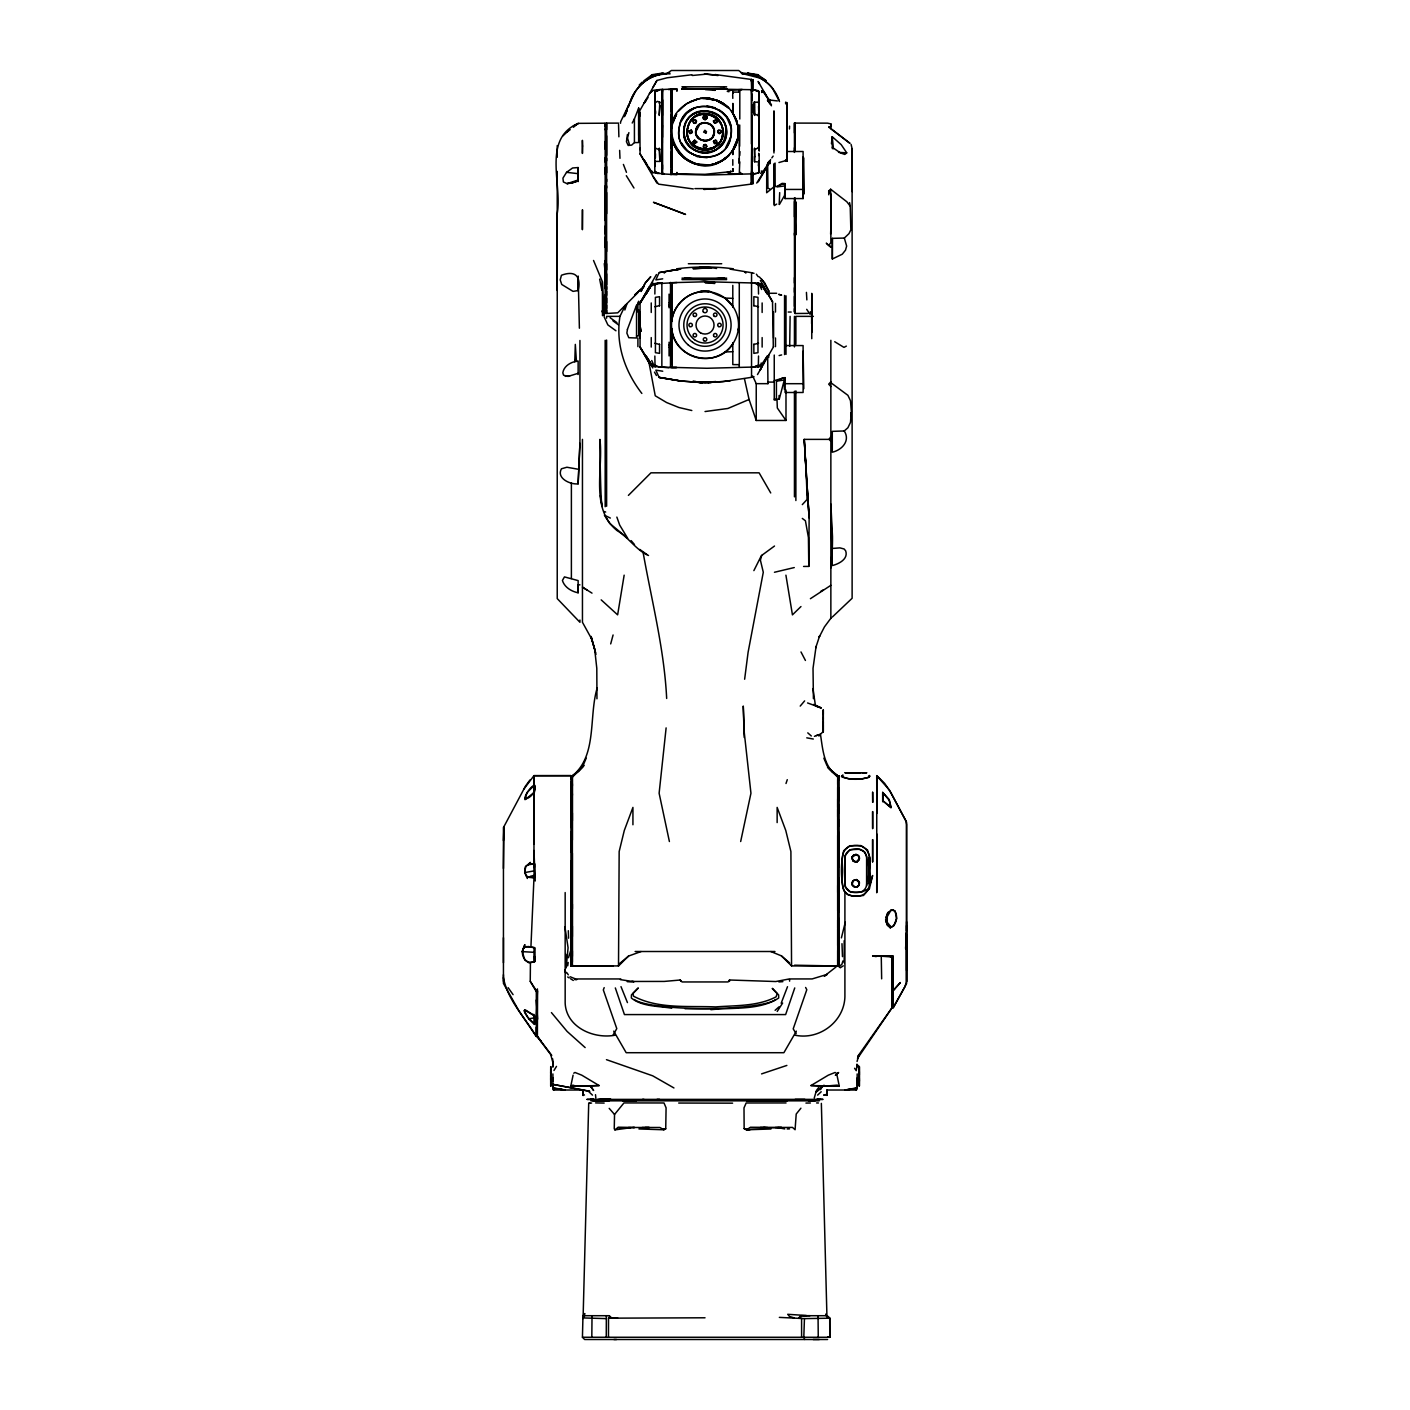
<?xml version="1.0" encoding="UTF-8"?>
<svg xmlns="http://www.w3.org/2000/svg" width="1410" height="1410" viewBox="0 0 1410 1410"><rect width="100%" height="100%" fill="white"/><g stroke="black" fill="none" stroke-linecap="round" stroke-linejoin="round"><path stroke-width="1.5" d="M503.44 962.766L503.44 937.72M503.44 868.507L503.952 826.63L503.44 840.607M536.311 1035.698L536.346 1036.509C524.943 1017.685 507.424 999.708 503.44 977.694M523.815 948.031L525.842 946.568L534.513 947.643L534.513 961.867L530.424 962.589C523.392 961.532 520.29 952.86 523.921 947.22L528.38 946.515L534.549 947.714L534.549 961.708L528.697 962.73L524.784 959.981L522.299 951.627L524.767 944.788L522.299 951.627L534.408 952.332L534.549 961.708L534.478 956.174M536.311 1035.204L536.311 990.613L530.248 981.289L530.424 962.589M550.728 1073.116L550.728 1066.612L550.728 1086.053L550.728 1075.266M550.746 1072.569L550.728 1086.035M550.728 1073.909L550.728 1069.309M557.232 290.425L557.232 171.385M570.927 956.139L570.927 901.589M570.927 894.222L570.927 864.436M570.927 868.454L570.927 860.893M570.927 851.975L570.927 831.688M570.927 827.458L570.927 790.957M570.927 782.109L570.927 797.619M570.927 963.189L570.927 966.009L570.927 951.521M572.372 962.149L572.372 904.198M572.372 956.315L572.372 950.869M572.372 908.763L572.372 853.244M572.372 840.043L572.372 793.76M572.372 820.708L572.372 812.988M572.372 795.311L572.372 783.766M572.372 776.91L572.372 775.817C597.487 755.795 588.604 716.227 597.188 688.01M578.082 290.566C581.167 276.924 575.914 269.892 561.444 275.25L560.211 279.885L561.726 284.45L573.024 291.376L578.082 290.566L578.188 276.043L579.387 328.213M578.135 592.782L578.135 580.603L564.458 576.901L562.414 580.444C564.458 587.283 571.455 591.477 578.135 592.782L578.135 584.78L579.933 584.85M605.172 288.592L605.172 226.058M605.172 220.524L605.172 206.759M605.172 206.089L605.172 185.838M605.172 174.188L605.172 157.779M605.172 149.16L605.172 141.476M605.172 128.98L605.172 162.115M605.172 126.706L605.172 123.199L578.241 123.357C541.933 138.92 562.431 184.164 557.232 213.403L557.232 598.598L579.933 622.286L579.933 620.048M606.617 284.767L606.617 273.875M606.617 155.329L606.617 123.111L618.602 123.128M606.617 310.006L606.617 313.478L617.739 312.826L637.813 292.734M606.617 308.543L606.617 298.197M606.617 295.377L606.617 291.218M606.617 289.385L606.617 185.926M606.617 269.945L606.617 263.793M606.617 251.509L606.617 241.568M606.617 213.685L606.617 192.535M606.617 188.006L606.617 179.158M606.617 172.831L606.617 166.68M606.617 160.846L606.617 135.853M606.617 129.649L606.617 123.111M634.535 142.604L638.642 142.551L638.677 108.076L634.412 118.881L634.429 142.551L631.68 145.107L628.19 145.459L626.445 141.687L627.415 134.514M639.999 148.244L639.999 149.707M639.999 115.99L639.999 113.47M639.999 114.175L639.999 112.923M654.786 166.556L654.804 161.375L659.88 161.427L659.933 154.624L659.58 148.826L659.457 149.848L655.474 148.173L654.786 145.724L654.786 150.482M654.786 99.194L655.139 91.245M659.457 173.465L654.804 171.756L654.786 101.167L654.769 102.666M654.857 294.02L655.015 284.785L659.122 283.022M654.786 162.115L654.786 160.282M654.786 122.917L654.786 91.95L659.862 89.764L658.153 89.852M662.418 173.448L662.418 90.134L662.418 173.448L662.065 172.002M662.312 143.027L662.418 89.517L676.906 88.848L676.923 91.35M671.001 92.038L671.001 128.486M671.001 115.056L671.001 148.42M671.001 111.425L671.001 89.006L671.001 91.914M672.235 164.371L672.235 173.747L705.035 174.329L732.795 171.403L732.724 168.742L732.795 171.403L732.742 169.746M676.906 90.504L676.818 89.306M676.923 173.395L676.923 172.425M732.795 150.764L732.83 154.642L732.812 150.852M739.298 134.02L739.281 163.542L739.281 158.308M739.281 92.091L739.281 90.293M751.883 172.302L751.9 173.448L751.548 172.478M751.548 172.02L751.548 183.582L751.548 182.26M751.548 91.227L751.548 79.982L751.548 81.304M752.623 81.269L752.623 79.982L752.623 91.068M758.527 356.025L758.368 365.26L753.751 367.041M759.197 165.252L759.091 171.932L759.179 164.864M759.179 161.304L759.179 171.632L758.069 172.989M759.179 114.897L759.179 113.787M759.179 99.828L759.179 103.159L758.65 100.075M759.179 149.689L759.179 150.588L759.179 148.314M759.179 145.9L759.179 91.914L753.962 89.764L759.162 91.756L759.179 99.105M759.179 114.686L759.179 150.782M760.378 369.561L761.329 367.904M769.789 163.119L770.547 159.541M773.949 152.967L773.967 110.897L773.967 150.623M787.062 151.504L803.101 151.504L803.101 198.563L785.07 198.563L784.965 183.6L782.145 183.37L777.157 186.367L774.249 186.596L766.67 192.747L766.74 167.543M787.08 103.688L785.652 103.829L785.652 102.595L787.08 102.595L787.08 159.718L785.652 159.823L785.582 161.128L787.08 161.145L787.08 103.67L785.652 102.225L785.705 103.124M794.447 296.4L794.447 306.358M794.447 151.998L794.447 147.75M794.447 283.04L794.447 277.629M794.447 216.84L794.447 197.946M795.169 150.306L795.169 136.03M795.169 250.857L795.169 313.496L807.983 313.39M795.169 235.611L795.169 198.546M795.169 136.241L795.169 123.093L827.494 123.146L830.86 123.886L830.86 127.182L828.727 127.182L849.966 143.326L830.702 128.451M803.101 198.563L803.101 157.268L803.788 194.157L803.806 157.973M803.101 157.268L803.171 194.791L803.101 193.699M830.86 210.425L830.86 204.309L830.86 232.245L830.86 230.799M830.86 123.886L830.842 127.129L828.727 127.129M830.86 208.486L830.649 189.24L846.864 201.789L850.212 206.142L850.847 229.83L848.996 233.619L844.326 238.061L832.376 238.361L832.341 258.982L842.264 254.205L845.489 250.187L846.652 246.063L844.326 238.061M837.699 960.051L837.699 950.499M837.699 945.528L837.699 928.556M837.699 927.886L837.699 920.113M837.699 910.701L837.699 885.462M837.699 835.425L837.699 892.424M837.699 816.742L837.699 787.414M837.699 784.489L837.699 779.36M839.144 951.962L839.144 966.678L840.289 967.771L843.303 965.832M839.144 943.854L839.144 918.544M839.144 911.759L839.144 878.307M839.144 866.815L839.144 844.061M839.144 841.911L839.144 832.552M839.144 826.189L839.144 820.144M839.144 812.601L839.144 805.392M839.144 800.439L839.144 795.945M839.144 795.61L839.144 787.926M839.144 780.206L839.144 776.258M844.185 962.871L844.185 940.699M832.288 617.069L852.116 598.281L852.116 148.773L851.094 144.402M866.657 885.797L866.674 856.663L864.559 851.869L859.589 849.243L849.807 849.736L845.101 855.57L845.172 886.943L850.653 892.195L861.439 892.195L869.424 888.582L872.614 875.504L870.182 883.717L870.04 858.126L867.52 849.983L860.682 845.559L849.772 845.736L843.726 850.671C840.589 863.396 840.642 878.095 843.867 890.767L847.692 894.592L853.773 896.284L863.449 895.491L869.424 888.582M876.808 813.429L876.72 775.676L889.34 789.935L905.872 820.849L906.559 824.533L906.559 981.589L904.779 987.053L893.217 1007.745L906.559 983.634L906.559 822.153L890.82 792.543L884.669 783.396L876.791 775.659L876.72 892.548M906.559 942.849L906.559 970.521M533.967 850.512L535.236 880.986M550.711 1079.831L550.728 1072.076M552.879 1081.082L552.896 1077.628M565.075 1090.018L553.478 1088.238L552.879 1084.378L589.838 1091.34L583.176 1090.018L553.478 1090.018L552.879 1088.203M578.135 167.561L578.082 181.502L578.135 167.561L572.583 167.984L566.538 172.337L562.942 178.118L563.365 181.96L567.067 183.635L572.672 182.877L578.118 180.057L567.067 183.635L576.249 181.855M606.617 313.478L606.617 305.071M582.436 1337.262L608.468 1337.262L608.521 1318.174L611.288 1317.821L609.138 1315.706L584.639 1315.706L582.929 1317.434L582.436 1337.262L584.621 1339.5L827.6 1339.5M659.193 114.739L659.792 102.172L657.377 101.344L654.786 103.089L654.786 99.74M672.235 162.785L671.671 135.201M672.235 127.658L672.235 89.817L671.742 128.292M672.235 135.959L672.235 173.747M751.689 167.173L751.724 96.955M751.548 173.448L751.706 170.91M754.491 156.475L754.526 161.745L757.346 161.85M758.686 110.967L758.562 106.243M758.756 163.648L758.774 161.198L758.827 172.373L757.716 173.183M769.737 102.102L769.789 100.057L777.351 100.921M794.447 201.542L794.447 312.051L794.447 308.684M794.447 233.091L794.447 235.188M811.702 315.999L811.684 323.771L811.755 293.351L811.772 338.682M823.281 731.631L823.281 710.058L823.281 731.667L823.281 724.758M837.699 964.493L837.699 966.009L794.57 965.198M852.116 183.582L852.116 184.992L852.116 179.176M856.769 1064.356L859.324 1066.594L859.324 1086.053L859.342 1080.007M859.324 1071.582L859.324 1074.931M876.808 833.98L876.756 892.601M906.542 941.58L906.066 933.173M906.542 930.864L906.559 925.542M570.927 775.87L570.927 779.148M671.001 152.245L671.001 167.614M811.737 318.219L811.737 306.887L811.772 332.443M839.144 966.678L839.144 943.167M906.559 981.589L906.559 921.717M906.559 946.498L906.542 949.459L905.572 948.401L906.559 934.848L906.559 938.073M570.927 966.009L570.927 775.641L533.826 775.676L533.967 844.114M552.896 1066.841L553.266 1062.312L553.108 1064.197M654.804 102.401L654.804 147.363M655.421 151.363L655.262 147.045M752.164 89.782L751.9 91.562L751.512 79.471L715.046 74.519M759.179 106.561L759.144 102.348L754.332 102.066L754.65 114.95M754.509 115.461L754.491 107.442M832.376 238.361L832.341 258.982M570.927 776.117L570.927 778.602M613.015 965.991L572.372 966.044L572.372 964.369M605.172 294.743L605.172 313.496L605.172 260.568M661.907 172.531L661.819 173.8L661.854 99.898M727.877 156.369L733.535 149.442C695.535 200.943 636.545 117.259 698.32 98.876A33.963 33.963 0 0 1 714.888 99.722C736.619 105.556 745.978 134.796 731.667 152.174L737.871 138.621L737.994 125.613L738.153 137.175L735.262 146.323M751.724 95.175L751.53 89.958M762.563 171.174L762.493 172.707L762.581 171.562M795.169 123.093L795.169 130.672M803.577 566.45L808.794 566.397L809.128 517.893L804.246 439.374L829.098 439.374L830.86 441.277M527.358 878.5L524.696 872.578L525.313 866.815L530.407 862.391L528.204 864.823L534.549 863.748L534.513 877.884L528.785 877.372L525.983 875.416L524.802 870.816L525.983 866.234L528.785 864.277L533.967 863.678L534.461 877.637L528.168 876.861M732.795 159.682L732.812 165.252M759.179 97.854L758.439 103.018M536.311 1027.273L536.346 1036.509M536.329 1020.047L537.422 990.754L537.228 1036.597L550.746 1054.627L553.055 1063.193L552.667 1058.84M752.799 172.373L752.87 174.717L752.623 172.337M761.858 172.249L761.312 170.945M857.068 1061.448L858.937 1054.715L857.509 1058.434L892.125 1007.709L892.195 956.597L893.235 956.632L893.235 1007.797L893.217 1004.043M661.854 95.933L661.784 89.782M732.812 113.681L732.847 103.388L732.795 112.923L738.188 126.442M638.677 108.076L638.695 135.536M654.786 117.77L654.786 113.188M744.216 737.448L743.264 706.04L744.286 732.707L750.948 793.248L740.673 841.523M758.58 161.815L758.809 172.355M852.116 148.773L852.098 169.112M655.421 153.584L655.386 157.797M638.941 1128.952L663.881 1129.78L665.731 1128.828L666.084 1107.819L664.004 1102.972L623.96 1102.92L614.531 1114.482L614.249 1128.74L614.919 1129.868L630.975 1127.7L617.915 1127.471L614.919 1129.868M714.006 132.646C715.593 121.894 698.267 119.075 696.276 129.667C692.997 141.159 712.297 145.336 713.918 133.386C716.456 122.141 697.809 118.616 696.17 130.108C693.438 141.969 713.249 144.789 714.006 132.646L713.354 135.307M729.516 981.431L729.534 980.003L775.764 981.536L789.336 978.945L812.142 978.928L827.3 974.345L824.286 976.161L836.059 966.943M857.315 1077.716L857.368 1086.74M893.217 999.866L893.235 988.992L891.86 990.084M882.748 800.668L891.243 807.56L889.093 799.417L882.73 792.49L882.748 800.668L890.82 807.683L889.305 800.369L882.695 792.438L882.695 801.462M583.141 1316.023L584.357 1313.609L583.141 1316.023L588.71 1103.325L591.618 1103.043M758.668 155.558L758.721 153.32M779.201 204.203L779.695 192.624M591.812 1337.279L592.024 1315.706M655.28 107.636L655.333 105.662M739.721 125.014L739.633 146.252M751.407 172.196L752.112 115.338M769.684 101.52L769.419 99.334M582.929 1317.61L582.894 1318.685L584.938 1313.644M661.907 129.72L662.065 124.767M758.721 98.101L759.179 103.159M662.506 137.246L662.436 99.652L662.418 115.497M830.631 234.131L830.754 230.376M779.342 1317.381L804.44 1318.614L803.806 1337.297L804.722 1339.5M758.668 148.896L758.527 146.834M752.693 375.994L756.236 383.661L767.939 383.661L767.992 382.092L774.249 382.092M795.169 257.29L795.152 197.999M655.192 116.871L655.245 115.602M751.706 112.923L752.059 104.781L751.706 106.948M530.918 947.009L533.967 877.989M661.995 134.461L662.418 125.367M671.583 134.303L671.953 126.23M852.504 881.356L852.31 885.268L854.971 887.101L858.337 886.238L859.413 882.73L855.993 879.699L852.927 880.845L856.487 879.505L859.413 882.73M789.459 128.997L789.582 126.124M660.021 105.609L659.228 115.461M602.493 315.717L602.387 281.648L593.539 260.462M739.721 155.558L739.968 151.61M578.135 469.23L566.89 467.239L561.444 468.79C556.139 478.307 570.327 484.74 578.135 483.859L579.933 443.339L579.933 340.48M579.933 443.339L578.135 483.859M709.036 114.192C682.211 108.076 678.703 153.496 707.609 149.848C729.463 147.803 726.908 112.465 704.965 113.505C687.446 112.747 680.078 138.532 695.324 146.975L692.433 144.684M758.439 165.693L758.668 163.349M795.169 242.026L795.892 201.859L795.857 234.818L795.169 220.101M704.824 115.197L704.824 119.533L702.867 117.559L704.048 115.409L706.392 115.673L707.168 117.788L705.352 119.515A2.08 2.08 0 0 1 703.22 118.546L703.89 115.497L706.992 116.378C708.49 119.022 702.955 121.348 705.071 117.012M666.119 727.895L659.122 793.248L669.398 841.523M814.24 1098.037L816.443 1090.494L819.845 1085.929L826.242 1086.035M687.216 129.033C684.273 143.802 702.497 155.382 714.905 147.186L704.348 149.812L693.332 145.812M759.179 154.095L759.179 164.159M533.826 791.644C538.215 777.086 524.908 793.125 524.802 798.642C528.732 799.893 537.774 790.904 534.513 785.106L526.935 792.702L525.049 799.664L534.478 792.173L534.513 785.106M751.442 144.014L751.336 89.694L682.017 88.53M662.488 169.253L662.471 164.776M758.686 101.978L758.756 98.189M738.188 329.993L738.346 328.653M568.212 962.484L567.701 965.85M730.486 137.686C739.404 105.186 685.753 92.919 679.602 125.966C670.755 158.413 724.176 170.663 730.486 137.686L725.798 147.504M831.442 143.714L832.235 136.717L841.206 144.648L846.723 152.826L844.819 154.448L840.448 152.915L832.305 147.31M789.688 346.384L790.111 316.369M752.975 182.806L752.834 184.005L752.676 173.73L752.623 183.6L752.57 182.331M739.809 91.403L739.792 119.022M762.581 171.879L763.497 171.985M752.094 172.355L752.129 173.8M744.639 679.232L748.093 652.319L763.286 572.266L760.395 560.14L761.735 555.364M818.047 1315.706L818.258 1337.297M662.065 173.448L662.277 171.756M754.332 102.066L754.139 114.175L758.157 115.215L759.162 117.735L759.179 114.228M566.203 967.912L568.071 947.714L564.899 926.705M662.048 96.796L662.418 90.134M882.73 801.726L882.73 792.49M671.689 321.55C673.116 306.058 686.494 292.839 702.004 291.623M624.154 575.157L617.633 614.866L601.189 599.867M732.812 98.365L732.671 94.805M739.457 91.297L739.439 89.799L741.237 89.764M583.705 1086.035L570.786 1086.088L573.095 1075.143M841.4 937.897L845.277 922.263M852.927 880.845L852.028 884.652L854.971 887.101M905.766 939.007L906.559 935.711M628.878 132.611L627.538 138.109L629.442 144.578M730.345 172.249L730.644 170.998M696.029 131.324L699.624 124.591M606.265 1337.314L606.353 1315.706M672.235 124.838L676.077 114.827M610.689 643.912L613.086 634.976M732.83 93.606L732.812 92.144L732.83 93.606L732.812 92.144L738.593 92.108M573.376 127.27L578.241 123.357M887.595 913.081L885.603 919.884L887.384 925.295L890.292 927.833L893.817 925.736L896.619 918.456L895.086 911.142L891.437 909.943L887.595 913.081L888.159 912.252L885.956 917.293M735.632 145.459L738.135 137.281L732.795 150.553L733.993 148.72M568.494 957.742L570.927 949.829M752.605 173.5L751.23 175.386L751.389 184.076L712.896 189.169M842.916 960.95L841.858 964.369L839.69 966.062L839.126 963.946M654.927 171.297L657.959 173.694M687.569 127.27C698.426 93.835 743.317 130.178 713.231 147.856L719.082 143.591M751.706 90.698L752.076 89.799L752.094 91.086M786.004 783.502L787.274 779.677M624.841 310.024L626.904 303.855M574.769 361.841L575.315 344.392L576.443 361.454L575.315 360.22M613.72 1031.151L626.181 1052.706L783.889 1052.706L796.35 1031.151M762.246 92.249L762.281 90.733L764.414 92.461M605.19 310.94L603.885 314.73L602.387 281.648M794.746 987.934L785.634 1014.583L624.436 1014.583L615.324 987.934M842.898 774.936L842.986 777.298L849.12 778.813A20.533 5.358 0 0 0 862.638 778.813L868.772 777.298M604.185 987.635L603.321 989.943L616.787 1028.63L613.121 1034.958M624.189 116.713L628.649 104.992M672.834 122.318L676.536 114.104L672.958 122.018M648.529 555.487C636.262 550.305 628.772 537.492 617.298 530.759C589.733 508.904 603.603 468.931 599.902 439.374A95.193 2.485 90 0 0 601.7 504.022L602.282 506.719L600.343 495.685M781.158 1003.285L787.52 986.7M534.549 947.714L534.408 952.332M636.545 306.675L638.695 301.211L638.695 304.472M670.49 300.118L671.213 298.303M625.529 114.175L627.062 110.368L624.718 116.202M769.067 101.273L769.719 99.652M628.613 106.666C633.09 87.843 650.01 71.981 670.085 73.902M572.372 777.174L582.295 767.41L586.225 758.139M658.452 283.04L652.178 283.992L646.08 294.02L652.178 283.921L676.923 282.546M761.206 365.172L767.304 356.025L763.233 364.044L758.439 366.917L706.833 368.274L670.455 367.323M705.899 133.069L706.516 131.712L704.912 130.249L703.608 132.099L705.899 133.069L705.035 131.782M630.129 102.736C634.747 87.05 648.847 74.448 665.538 74.113M769.913 160.722L764.22 170.31M534.549 863.748L534.461 867.397M620.647 121.701L634.729 92.725M641.85 393.443C624.894 371.412 615.43 344.375 619.959 316.369L625.564 304.824M753.874 570.627L761.382 555.646L774.513 546.023M852.01 857.985L853.402 855.236L856.487 854.53L858.813 856.099L859.289 859.571L856.628 861.88L853.226 861.246L851.834 857.21L856.487 854.53M767.128 164.899L768.82 161.586M654.857 306.798L659.545 305.6M758.527 343.229L753.856 344.445M632.209 123.022L634.412 118.881M640.07 346.649L640.07 303.397L652.178 283.939L639.788 303.397L656.443 274.527M649.411 286.706L639.788 303.397M751.336 173.888L706.833 175.051L672.411 174.153M820.549 1089.648L822.541 1086M674.28 118.228L676.536 114.104M651.455 284.468L652.724 282.141M659.157 103.3L659.792 102.172M779.377 204.52L784.577 195.391L785.07 185.961M846.352 346.102L843.973 347.389L834.72 341.731M890.292 927.833L890.856 926.863L887.56 925.171L885.85 921.241M691.905 74.748L667.053 77.797L656.937 80.476L639.788 110.685L640.07 153.901L651.684 172.549L664.092 173.924M644.035 103.177L646.274 99.299M653.024 87.208L656.937 80.476M756.712 183.088L767.957 165.076M764.784 170.575L758.263 181.837M757.487 374.567L773.596 346.649M762.175 366.441L760.043 370.072M856.628 861.88L859.536 858.144L858.302 855.553L855.517 854.425M652.107 90.998L651.05 91.721M645.322 101.573L648.001 97.519M553.971 1070.472L556.492 1066.383M769.737 161.392L769.684 163.983L769.666 162.097M765.789 167.508L762.51 172.672L763.92 171.597M523.921 789.036L533.967 775.659L570.927 775.659M841.541 776.698L842.334 775.465L841.541 776.381C849.842 780.488 860.223 779.748 869.001 777.21L869.476 775.518L869.935 776.381M777.21 1011.463L782.638 1003.056M620.382 979.633L634.13 981.712L631.68 981.466L664.216 981.431L680.184 980.02L682.07 981.959L728.106 981.942L729.534 980.003M644.405 102.983L645.674 101.044M731.667 152.174C737.324 144.701 739.668 134.831 737.994 125.613M892.142 1007.568L857.932 1056.108M573.747 1073.204L574.963 1072.464L581.748 1075.16L599.127 1085.559L583.828 1086.035M681.101 121.507L686.6 113.364L695.024 107.777M649.411 93.483L653.183 90.311L662.629 89.218M767.851 163.155L769.19 161.216M771.834 157.902L773.138 156.105M754.509 148.156L754.526 161.745M654.169 284.661L651.42 285.93M759.214 365.384L761.964 364.097M654.786 91.809L656.443 90.311M529.948 779.977L525.525 786.04L503.44 827.564L503.44 983.422L518.933 1010.829L536.311 1036.456L536.311 1034.552M832.252 247.208L828.798 245.411L830.86 242.626L830.86 204.944M830.86 618.25L824.445 626.904L819.21 637.073L819.598 635.998L815.667 647.948L816.073 646.45L813.024 668.322L813.411 698.62M890.82 910.472L887.278 916.588L887.278 922.334L890.82 926.811L892.9 926.388C897.024 922.581 897.712 915.601 894.804 910.895L892.9 909.803L890.82 910.472L892.9 909.803M584.639 1315.706L582.947 1317.927L605.63 1318.597M655.015 284.785L656.549 283.551M758.368 365.26L754.262 367.023M854.566 886.996L857.527 886.837L859.254 884.581L858.937 881.409M748.745 74.184L751.283 74.096M800.915 1108.189L796.209 1114.041L795.081 1129.71L792.49 1127.418L763.462 1127.506M732.795 343.829C717.461 369.314 674.421 359.056 671.83 329.64M582.295 767.41L584.004 765.383L578.717 771.305L572.372 775.694L572.372 965.885L618.514 965.92M800.21 706.093L804.634 700.893M650.521 276.783L644.881 283.533L641.021 291.5L645.463 282.67L650.75 276.871M654.98 91.456L659.827 89.764L657.571 89.94M678.651 111.055L686.035 104.111M830.86 436.554L829.098 439.374M643.753 80.881L652.231 74.677L662.171 73.144M802.308 504.621L807.014 499.528A95.016 2.485 86 0 0 805.374 458.62L804.246 439.374L804.899 450.707M830.86 381.81L828.692 384.154L830.86 386.516M664.216 273.082L665.449 271.777M837.699 775.835L830.032 769.278L837.699 776.099C823.616 767.357 822.805 748.992 820.461 734.363L823.299 731.42M638.184 987.899L631.451 994.878L631.345 998.016C642.326 1006.828 658.311 1005.964 671.689 1008.203M608.468 1337.262L829.767 1337.279L829.732 1318.209L826.894 1315.706L800.933 1315.706L798.853 1317.857L801.479 1315.724L809.957 1315.706M763.973 363.322L761.488 365.877L757.91 366.935M637.99 988.392L632.914 993.539L633.513 996.183C658.206 1009.26 688.521 1005.753 715.645 1006.916C735.826 1005.348 757.699 1006.458 776.082 996.852L777.227 993.645L772.345 988.639M763.286 364.027L761.206 366.124L761.206 362.987M717.02 145.265C727.26 136.999 723.647 118.599 711.151 114.809L715.117 116.819M628.402 495.386L650.962 472.826L759.109 472.826L770.724 492.954M628.613 955.909L618.514 966.009L619.166 851.534L624.295 830.49L632.931 807.401L632.931 824.762M639.171 85.129L642.308 82.044M800.968 606.547L792.438 614.866L785.916 575.157M690.125 121.19L691.464 119.885M652.548 171.333L652.107 172.637L648.671 167.12M588.71 1103.325L589.874 1103.025M562.907 135.871L567.701 131.43M817.588 1095.129L821.219 1091.745M699.836 98.647L701.158 97.907M643.753 286.671L634.852 294.813L644.07 286.494M714.447 163.983L721.814 160.846L728.512 155.787C720.933 163.102 709.953 166.644 699.536 164.864C710.235 166.627 721.497 162.978 729.076 155.206L721.197 161.198L714.447 163.983L721.197 161.198L729.076 155.206M828.745 194.809L828.727 190.949L830.649 189.24M775.112 1010.336L778.99 1006.863M740.726 173.025L740.021 173.641L741.255 173.853L740.109 172.302M835.584 1075.231L838.633 1072.516L835.39 1075.336M824.039 1085.189L815.932 1092.239L823.334 1086.035M704.242 144.596L703.237 146.252L704.207 147.803L705.828 147.803L706.815 146.094L705.247 144.419L703.749 144.966L703.608 147.31L705.212 147.997L706.798 146.534L705.74 144.56M728.512 155.787C720.933 163.049 709.9 166.521 699.536 164.864M844.22 430.966C850.582 440.678 842.017 450.037 832.288 452.205L832.288 431.354L844.22 430.966L847.903 427.759L850.494 422.365L851.305 411.544L850.494 400.722L847.903 395.311L830.86 382.709M818.928 736.073L820.285 734.187L814.434 736.355M567.032 132.011L570.204 129.649M709.547 139.625L711.01 138.532M810.398 598.704L830.86 585.326M758.492 147.645L754.509 149.83M776.698 204.08L774.284 205.613L774.249 163.578L774.284 204.52M619.096 963.946L628.878 955.945L641.039 951.556M774.249 380.63L785.07 377.58L785.07 392.491L803.101 392.491L803.101 345.573L785.07 345.573L785.07 351.707M820.62 591.46L823.052 589.997M819.845 1085.929L810.944 1085.559L828.322 1075.16L835.108 1072.464L836.324 1073.204M765.26 1127.506L750.19 1127.506L746.348 1129.798L744.145 1128.617L744.004 1107.872L746.172 1102.972L786.057 1102.937M785.07 378.18L782.18 378.127L777.157 381.088L785.07 379.854M784.841 184.446L782.18 183.934L777.121 186.895L784.295 185.997M650.274 76.81L656.055 74.501M686.934 103.476L697.615 99.017M744.427 378.638L749.08 399.488L727.877 408.477L705.035 411.544M760.325 173.359L761.841 172.619M742.171 89.447L728.23 90.399L730.644 90.504M714.993 163.842L723.753 159.647M573.5 125.878L578.135 123.71M590.455 1099.395L593.857 1099.395L591.742 1099.395M758.333 172.831L753.997 173.818L756.377 173.624M774.249 399.206L779.236 399.224L784.348 379.872L784.348 389.266M830.86 440.378L832.288 439.797M690.301 101.661L698.99 98.806M578.135 374.514L578.135 361.048C571.491 361.63 563.859 365.683 562.819 372.857L563.577 375.201L568.054 376.435L578.135 373.315M666.172 74.06L671.389 70.5L738.681 70.5L742.823 73.708L759.849 78.043A40.626 28.746 -0.1 0 1 772.645 88.566L779.007 100.603M697.227 115.514L701.845 114.034M816.32 735.579L818.205 734.892M649.851 77.056L663.546 72.897M681.947 89.183L726.626 88.53M761.576 1073.891L786.868 1065.431M794.271 567.56L774.46 572.266M826.366 1086.035L837.399 1085.101M778.937 162.538L787.08 160.246L787.08 161.145M659.633 377.439L680.642 380.982L701.722 382.603L680.642 380.982L659.122 377.439L655.844 370.143L662.735 371.218M570.786 1086.088L599.127 1085.559M653.641 75.241L669.732 72.879M779.113 355.584L781.616 354.915M659.404 272.535L680.642 269.063L668.128 270.914M530.266 876.333L534.478 875.293M754.033 376.717L751.548 377.263L751.548 272.712L730.063 269.134M693.279 268.781L711.768 267.741L694.76 268.552M715.716 381.564L700.523 382.533A57.687 57.687 0 0 1 692.874 381.405M751.548 377.334L722.854 381.669L700.523 382.533M524.696 872.578L533.755 870.957M846.388 1090.018L850.353 1089.313M528.732 1018.848L534.531 1024.383L534.443 1015.676L525.983 1010.265L523.974 1010.547L528.732 1018.848L534.461 1017.826L533.791 1014.301M553.319 1064.356L552.896 1066.912M680.642 269.063L659.122 272.588L655.844 279.903L662.7 278.827M692.31 75.488L706.833 74.096L718.025 75.558M856.293 1088.273L856.293 1090.018L857.174 1088.203L844.995 1090.018L856.452 1087.903L856.452 1090.018L826.894 1090.018L826.894 1095.253M716.28 188.411L703.96 189.486M659.616 1099.395L657.06 1099.377M676.729 268.799C695.483 266.384 714.623 266.384 733.376 268.799M708.243 382.621L715.928 381.669L710.076 382.462M701.352 291.694C698.285 291.412 713.442 291.8 707.961 291.623M729.957 172.989L728.159 173.183L731.667 173.835M715.046 188.623L694.883 188.605M726.185 88.865L724.246 88.989L724.176 86.803M727.384 172.02L729.093 171.879M565.304 376.347L569.675 375.959M699.466 267.6L700.77 267.495M708.067 382.621L730.063 380.894M778.902 981.924L782.885 981.642M671.477 367.798L676.923 367.499M708.701 382.586L704.736 382.674M710.904 1009.701C733.165 1007.216 759.267 1010.67 778.708 998.033L778.62 994.914L772.416 988.357M662.347 1128.987L665.731 1128.828M617.615 1317.804L608.521 1318.174L705.035 1317.786M703.749 140.7L706.974 140.577M724.987 351.971L732.795 351.707M787.168 1100.84L746.736 1100.822M804.44 1318.614L829.732 1318.209M661.854 282.934L657.924 283.04L661.854 282.934L661.854 367.129L669.063 367.851M668.41 89.535L676.923 89.306M670.455 282.705L706.833 281.753L758.439 283.128L763.286 286.001L772.239 301.511M660.691 367.058L676.342 367.499M787.185 1128.969L789.512 1128.899M729.446 89.799L732.019 90.169M702.603 98.347C712.173 97.59 721.885 101.291 728.706 108.006L715.839 100.022L702.603 98.347C712.12 97.942 721.885 101.203 728.706 108.006M718.307 1008.714L685.031 1008.732M701.546 165.146L710.023 164.97L697.457 164.476L685.048 158.731L695.782 164.071L710.023 164.988L701.316 165.129L690.512 162.044M805.938 1103.078L810.398 1102.99M715.152 90.311L705.141 89.359L714.782 89.288L715.152 90.311L713.707 90.275M890.115 956.632L892.195 956.597M669.063 345.045L670.49 345.027M705.141 89.359L714.782 89.288M749.997 1129.745L746.348 1129.798L770.97 1128.987M820.197 1099.395L823.052 1099.377L587.23 1099.395M642.079 1127.506L649.217 1127.506L645.216 1127.506M592.94 1100.84L819.192 1100.84M760.325 1127.506L767.463 1127.506M720.122 88.53L722.854 88.53M669.063 302.745L670.49 302.745M866.586 772.768L845.048 772.768L850.142 772.75M857.21 772.768L859.659 772.768L856.681 772.768M586.913 1099.395L593.31 1099.395A8.812 1.269 29.8 0 1 593.222 1099.395M597.981 1099.395L610.777 1099.395M820.796 1099.377L816.901 1099.412A8.883 1.269 -29.9 0 1 816.654 1099.359L816.654 1099.359M684.802 86.803L681.964 86.803M845.083 772.768L860.84 772.768M852.01 772.768L852.962 772.768M599.779 1099.395L610.83 1099.377M642.555 1099.395L644 1099.395M678.703 1103.043L732.601 1103.166M632.773 1127.524L634.606 1127.506L628.49 1127.506M777.862 1127.506L781.598 1127.506L775.447 1127.506M613.896 1339.5L616.505 1339.5M741.131 72.879L752.535 74.025L758.333 76.105L757.822 74.659L748.023 73.161M742.012 73.902C759.073 73.108 774.654 85.411 779.466 101.555M682.599 86.803L726.661 86.803M684.079 88.53L681.982 89.183M687.005 88.53L685.842 88.53M751.548 90.081L752.623 90.081M784.965 183.6L785.07 189.434L803.101 189.434M688.344 263.74L721.726 263.74M681.964 278.158L726.661 278.158M681.964 279.603L726.661 279.603M714.764 282.476L705.035 282.599L714.782 283.498M700.347 291.13L709.723 291.13M768.697 293.28L776.628 293.28M619.959 316.369L606.617 316.369L606.617 318.202M813.376 316.369L795.875 316.369L795.875 344.199M636.545 335.844L638.695 335.844L638.695 309.865M785.07 383.696L803.101 383.696M749.08 399.488L756.236 420.462L785.987 420.462L785.987 390.024M635.117 951.503L774.954 951.503M892.142 956.632L872.596 955.909L893.217 955.909L893.217 987.088M620.823 978.945L575.633 978.963L570.063 976.725M536.311 990.613L537.404 990.613M537.404 991.653L536.311 991.653L530.248 981.289M615.095 1035.187C593.68 1039.293 566.203 1027.238 565.163 1003.127L565.163 892.548M794.976 1035.187C820.074 1040.562 845.595 1020.505 844.907 994.667L844.907 892.548M810.944 1085.559L839.285 1086.088L836.976 1075.143M834.156 1086.088L839.285 1086.088M656.725 1099.747L750.455 1099.747M609.19 1100.822L590.931 1100.84M788.208 312.033L791.221 312.051M862.25 772.768L866.657 772.768M781.457 955.839L791.556 965.92L837.699 966.009L837.699 775.694L831.354 771.305M817.483 1099.395L819.175 1099.395M795.152 1099.395L804.881 1099.395M808.459 1100.84L815.068 1100.84M622.533 1100.822L636.368 1100.84M819.316 1339.5L813.147 1339.5M669.063 347.301L670.49 347.301M617.915 1127.471L659.898 1127.489L663.881 1129.78M816.601 1102.955L818.452 1102.972M750.19 1127.506L778.32 1127.665L784.736 1128.952M739.069 364.661L732.795 364.591L732.795 342.665M770.829 951.538L781.228 955.786L789.635 962.907M753.856 305.6L758.527 306.798M669.063 305.001L670.49 305.018M659.545 344.445L654.857 343.229M604.167 1103.061L595.566 1102.902M829.767 1337.297L827.635 1337.244L829.767 1337.297L829.732 1318.262L826.877 1315.706L829.732 1318.262M876.209 956.632L872.737 955.927L893.235 956.632M704.33 74.113L714.271 74.818M669.063 306.499L670.49 306.534M729.499 173.782L742.171 174.117M662.418 173.888L676.906 174.734L676.923 173.025M660.691 282.969L661.854 283.005M661.854 367.111L652.178 366.124L639.788 346.649L649.411 363.339L652.178 366.054L655.474 366.935M659.069 367.023L655.015 365.26L654.857 356.025M803.101 351.231L803.806 388.702M710.534 291.94L724.987 298.074L732.795 298.338M609.085 1315.689L611.288 1317.821M753.962 89.764L758.386 90.822M702.55 382.621L693.315 381.264M838.527 152.368L846.723 152.826M574.645 979.597L576.69 979.703M703.837 122.846L707.291 123.058M806.308 1315.495L787.714 1314.314L789.459 1316.411L794.006 1317.857M627.186 981.642L631.169 981.924M694.76 381.493L701.175 382.568M761.206 287.058L761.206 283.939L767.304 294.02L761.964 285.93L759.214 284.661M651.42 364.097L652.178 366.124L646.097 356.025L651.42 364.097L654.169 365.384M699.554 382.445L700.858 382.551M693.279 188.94L658.558 184.146L653.059 176.426M802.308 518.422L805.427 520.784L808.423 537.545L808.794 566.397M707.133 157.744L697.351 156.686L687.727 151.381L681.488 142.956M566.538 172.337L577.73 173.624M706.639 98.242L717.62 100.674L724.617 104.569L717.62 100.674L706.639 98.242L717.62 100.674L724.617 104.569M708.49 98.418L710.111 98.629L705.723 98.154L710.111 98.629M778.637 294.373L781.616 295.113L779.113 294.443M659.122 377.439L680.642 380.982M559.03 1089.102L564.582 1090.018M683.022 89.147L682.81 89.147M806.767 737.835L813.323 739.034M565.269 1090.018L553.619 1087.903L553.619 1090.018M857.298 861.88L853.367 861.175L851.834 857.21M552.879 1084.378L583.176 1090.018L583.176 1095.112M744.145 1128.617L747.917 1129.34M725.762 88.83L726.908 89.059M754.262 283.022L758.368 284.785L758.527 294.02M751.548 272.764L754.033 273.311M691.816 410.521L678.915 407.508L666.63 402.555L655.245 395.769L648.424 359.656M727.225 91.333L728.952 91.756M707.062 105.785L715.311 107.847M757.91 283.093L761.488 284.15L763.973 286.706M747.582 73.108L749.203 73.602M572.672 1085.101L575.914 1086.088M606.459 1059.668L652.689 1075.812L673.945 1087.956M807.56 702.955L821.113 707.873L813.782 704.383M753.962 74.448L758.333 76.105M821.219 708.014L815.509 706.005L812.918 688.556M694.531 163.683C685.383 160.581 677.681 153.496 673.998 144.525L682.933 157.092L694.531 163.683C685.56 160.246 677.611 153.602 673.998 144.525M604.432 511.53L605.683 512.059M687.163 160.194L696.381 164.212M714.888 99.722L722.889 103.371M610.336 518.052L604.414 515.196L609.666 523.357L627.697 538.32L619.695 525.119L616.857 517.082M615.959 330.786L607.851 324.899L604.167 316.915M768.256 99.017L762.563 90.927M583.176 1094.266L584.48 1095.059M570.539 978.752L573.306 980.443M567.666 976.971L569.147 977.888M766.141 80.722L757.822 74.659M810.115 314.307L806.696 309.319M587.23 590.155L582.453 587.159L592.006 593.134M756.853 283.551L758.527 285.419M656.531 366.494L654.857 364.626M761.929 77.938L766.141 80.705M662.7 174.346L662.453 172.179M639.752 549.424L646.943 554.518M656.073 173.06L654.786 171.668M610.089 317.673L616.91 322.626M612.98 320.845L618.267 324.705M763.48 92.302L761.629 90.769L761.876 91.65M683.85 88.53L684.555 89.112L684.432 86.803M739.298 173.606L739.774 161.85M724.987 298.074L732.795 306.217M807.771 732.865L811.314 735.985M828.798 245.411L826.278 243.155L830.702 247.243M585.15 1047.577L567.084 1031.397L551.433 1012.591M769.86 189.063L767.939 188.147L767.639 163.384M588.851 1091.745L592.482 1095.129M769.983 103.706L769.983 103.3M827.793 767.463L837.699 777.174M826.894 1315.706L829.767 1318.597M719.77 110.262L726.784 117.382L730.503 126.089M758.069 90.557L759.021 91.474M744.621 271.777L745.855 273.082M759.32 276.871L764.608 282.67L769.049 291.5L761.876 279.374M770.212 103.194L771.446 104.552M756.359 274.192L758.21 276.712M827.406 766.864L830.049 769.825M712.72 89.271L713.601 90.258M609.19 1108.348L614.531 1114.482M676.712 149.742L683.198 157.25M631.151 540.629L634.482 544.542M551.768 1055.42L537.404 1036.473L537.404 988.886M769.419 102.824L767.445 100.216L771.446 105.803M710.957 124.996L713.249 128.063M696.699 135.219L699.131 138.603M761.206 284.873L761.964 285.93M759.814 285.507L761.647 289.508M644 159.982L644.934 161.286M508.093 987.617L513.081 994.632M785.987 420.462L777.333 408.001L777.016 400.035L774.249 400.035L774.249 355.038M828.727 190.949L830.842 194.034L830.86 205.507M767.622 100.11L768.82 101.855M854.583 1068.269L856.24 1070.666L857.157 1064.409L857.174 1066.912M647.525 165.287L644.352 160.493M566.908 972.777L568.3 974.839M626.304 175.686L633.971 188.024M760.378 280.467L772.733 301.881M645.093 161.639L646.15 163.296M731.984 111.778L736.778 120.802M761.858 91.95L761.858 91.474M639.788 346.649L649.411 363.339M643.242 159.048L643.982 160.299M759.514 83.877L758.122 81.48L767.921 98.471M687.78 137.951L688.908 139.872L687.481 135.942M772.521 302.004L773.314 346.649M640.034 153.849L656.901 183.071M654.487 372.117L656.443 375.501M731.385 111.002L736.249 119.48L738.505 128.944M764.749 92.972L768.045 98.735M810.362 311.769L811.561 313.848M796.157 1033.671L793.196 1028.877L806.802 989.697L805.603 987.458M651.455 365.578L652.724 367.904M680.184 980.02L680.854 981.254M800.986 651.949L805.427 660.462M826.947 1316.728L825.731 1314.349L826.947 1316.728L821.36 1103.378M659.88 161.427L659.14 149.072M601.947 311.028L604.079 315.822L603.392 311.187M651.737 360.519L653.376 364.256M823.863 758.157L827 765.612M620.999 986.647L627.45 1002.598M670.49 349.927L671.213 351.742M623.396 164.424L626.463 172.337M869.106 775.659L869.441 776.54M833.345 148.737L832.235 136.717L832.358 148.684M672.217 138.726L673.716 143.908M662.065 90.134L662.418 91.421M684.114 135.801L684.96 138.85M595.989 654.346L591.107 636.421L595.531 652.548M754.509 148.561L754.826 156.898M684.114 135.201L684.819 138.674M599.655 279.11L601.876 290.248M643.154 552.667C651.737 601.101 664.251 649.129 666.666 698.461M876.72 775.676L877.126 777.95M849.578 202.599L850.212 206.142M640.951 331.315L639.699 323.225L640.933 331.174M618.549 124.397L618.884 136.805M752.993 80.74L752.817 79.594L752.764 91.104M671.689 328.495L672.235 331.932M751.9 90.134L752.059 91.28M604.273 263.635L605.172 272.183M705.035 117.365L705.247 119.533L704.982 116.836M705.071 117.735L705.247 119.533M595.496 1094.689L595.831 1098.037M751.389 183L751.477 183.776M537.598 1019.148L536.293 1000.007M758.65 116.625L758.51 112.818M789.512 979.58L789.618 981.166M732.865 171.35L732.724 168.742M659.334 148.138L659.457 149.848M807.066 486.062L809.128 517.893L805.374 458.62M806.097 470.517L805.286 457.157M806.432 292.381L806.855 299.889M752.147 172.901L752.076 142.886M619.642 150.359L619.977 158.325M842.475 956.632L841.981 943.695M850.97 412.637L851.129 416.602M568.318 930.706L568.582 938.196M652.231 74.677L652.266 75.752M572.372 775.817L572.372 786.022M752.147 99.969L752.059 94.082M881.268 956.632L881.655 978.84M852.081 166.627L852.116 168.336L852.098 155.928L852.116 191.601M779.06 395.54L779.113 399.277M620.523 122.159L620.541 123.269M767.674 356.959L767.939 383.661M534.461 1017.826L534.531 1024.383M752.059 104.781L752.112 109.98M906.542 941.105L906.559 942.532M859.324 1081.294L859.342 1066.63L859.324 1086.053M795.169 313.496L795.152 262.436M761.841 91.033L761.841 92.514M596.959 698.796L596.8 668.322L594.65 648.952L591.142 637.69L591.583 638.818L582.453 622.286L582.453 439.374M830.86 226.058L830.86 227.169M823.281 710.058L823.299 714.147M823.281 723.577L823.281 721.973M794.447 132.963L794.447 123.005L794.447 152.421M775.077 163.049L775.13 186.42M759.179 160.881L759.179 163.56M654.786 147.609L654.786 157.955M859.324 1078.403L859.324 1080.342M837.699 829.908L837.699 809.199M837.699 798.888L837.699 807.419M837.699 959.664L837.699 966.009M830.86 227.997L830.86 230.711M823.281 717.76L823.281 719.029M801.585 1318.156L801.603 1337.209M794.447 287.746L794.447 292.293M754.526 103L754.526 107.125M671.001 169.905L671.001 174.576L671.001 135.007M654.786 113.523L654.786 114.562M572.372 926.159L572.372 936.575M570.927 805.709L570.927 812.936M570.927 817.06L570.927 825.255M570.927 887.348L570.927 903.299M557.232 145.582L557.232 157.321M553.478 1088.168L553.478 1090.018M550.728 1072.358L550.728 1071.53M550.728 1074.349L550.746 1077.363M550.728 1078.509L550.746 1081.329M503.44 974.68L503.44 981.307M892.142 955.909L892.142 1007.833M857.174 1073.927L857.174 1087.48M839.144 775.659L839.144 966.009M830.86 340.303L830.86 618.444M795.875 390.852L795.875 500.532M795.169 131.659L795.169 150.835M795.169 204.08L795.169 215.413M794.447 316.369L794.447 346.93M794.447 391.257L794.447 496.849M791.556 965.92L790.904 851.534L785.775 830.49L777.139 807.401L777.139 822.594M786.004 295.818L786.004 354.368M785.07 189.434L785.07 198.563M784.559 295.448L784.559 354.58M776.416 381.105L776.416 399.206M775.482 303.397L775.482 312.051M775.482 337.995L775.482 346.649M773.596 312.033L773.596 337.995M768.697 292.575L768.697 295.448M768.697 354.58L768.697 357.453M762.14 302.956L762.14 312.474M762.14 337.572L762.14 347.089M756.236 383.661L756.236 420.462M753.856 305.917L753.856 296.699L757.981 297.334L757.981 352.694L753.856 353.346L753.856 344.128M739.281 282.617L739.281 367.428M732.795 285.366L732.795 307.38M672.235 283.058L672.235 321.127M672.235 328.918L672.235 366.988M671.213 285.366L671.213 321.11M671.213 328.935L671.213 364.573M670.49 282.441L670.49 367.605M669.063 294.144L669.063 307.803M669.063 342.225L669.063 355.902M659.545 305.917L659.545 296.699L655.403 297.351L655.421 352.694L659.545 353.346L659.545 344.128M651.244 302.956L651.244 312.474M651.244 337.572L651.244 347.089M639.788 312.051L639.788 337.995M637.902 303.397L637.902 312.051M637.902 337.995L637.902 346.649M606.617 158.343L606.617 181.537M606.617 286.653L606.617 302.974M606.617 340.057L606.617 506.26M605.172 123.252L605.172 124.327M605.172 125.138L605.172 129.755M605.172 167.649L605.172 234.025M605.172 237.127L605.172 247.437M605.172 340.303L605.172 506.719M571.385 483.084L571.385 578.523M565.886 954.323L565.886 966.026M552.896 1073.927L552.896 1087.48M533.967 775.659L533.967 785.07M533.967 792.226L533.967 863.678M693.209 268.57A57.687 57.687 0 0 1 716.597 268.517M775.747 999.531A72.104 11.28 0 0 1 705.035 1008.608A72.104 11.28 0 0 1 634.324 999.531M583.176 1090.018L583.194 1095.464L583.176 1090.018M826.894 1092.362L826.877 1095.429L826.894 1090.018L826.894 1092.362M565.075 970.133L565.692 972.935L565.075 970.133M582.471 209.879L582.4 229.548L582.471 209.879M872.631 839.637L872.631 861.845L872.631 839.637M872.631 811.614L872.649 828.534L872.631 811.614M661.942 144.084L662.03 160.511L661.942 144.084M688.873 131.359L690.036 133.492L692.398 132.064L691.358 130.143L688.873 131.359M721.197 131.43L719.347 133.58L717.637 131.853L718.483 130.284L720.827 130.637L721.144 132.381L719.294 133.562L717.866 132.611L718.289 130.425L720.51 130.319L721.233 131.624M869.106 871.697L868.842 883.806C866.833 871.874 875.31 854.319 862.62 846.529A20.533 19.828 0 0 0 849.102 846.529C839.866 851.005 842.598 862.638 842.634 870.834C842.581 879.029 839.866 890.803 849.243 895.174A21.256 20.692 0 0 0 862.515 895.174C875.346 887.507 866.833 869.794 868.842 857.862L869.106 871.697M582.559 146.023L582.418 153.443L582.4 140.33L582.559 146.023M872.649 792.279L872.702 802.308L872.649 792.279M693.121 121.066L693.086 122.071C695.994 126.688 698.303 117.77 693.597 120.308L693.597 122.881L695.853 123.075L696.558 121.101L694.795 119.779A1.815 1.815 0 0 0 693.103 121.172M695.817 129.843C692.803 142.322 713.513 145.353 714.412 132.716C715.963 121.401 697.774 118.475 695.817 129.843M683.832 130.196C680.484 161.004 732.372 158.519 726.009 128.081C723.083 104.128 684.291 105.944 683.832 130.196M713.513 120.996L714.711 123.287L716.809 122.459L716.192 120.079L713.513 120.996M679.197 127.975C672.764 162.344 730.08 168.636 731.085 133.562C734.68 101.538 682.546 95.616 679.197 127.975M713.495 141.546L715.117 143.785L716.862 142.745L716.809 141.141A1.851 1.851 0 0 0 715.082 140.207L713.495 141.546M684.009 128.328C681.136 143.009 696.311 156.616 710.605 152.403A22.401 22.401 0 0 0 722.572 143.979C741.501 115.179 690.283 94.717 684.009 128.328M832.288 548.472L830.86 567.966L831.812 556.633A200.149 160.44 -69 0 0 832.482 536.382L830.86 504.057L832.288 565.569C838.879 563.947 848.538 559.03 845.665 550.834L844.114 548.984L839.902 547.873L832.288 548.472M725.991 131.43L724.035 140.718L717.496 148.667A21.344 21.344 0 0 1 706.886 152.632C697.95 153.478 688.944 147.997 685.648 139.66A20.921 20.921 0 0 1 684.361 128.292C687.357 103.899 726.679 106.843 725.991 131.43M713.53 121.066L714.711 123.304L716.985 121.93L715.575 119.815L713.53 121.066M688.926 131.183L690.195 133.545L692.151 132.681L691.235 130.108L688.926 131.183M627.432 329.323L626.868 333.113L628.789 337.713L636.545 337.995L636.545 305.142L627.432 329.323M696.628 141.952L694.495 143.75L693.05 142.04L694.548 140.225L696.628 141.952M722.643 133.315C721.215 158.977 679.409 150.077 688.256 126.16C693.72 106.666 725.41 113.276 722.643 133.315M751.512 79.471L751.53 81.181L751.512 79.471M713.619 141.247L714.324 143.52L716.721 143.009L715.822 140.277L713.619 141.247M696.611 142.128L694.584 143.75L693.068 141.74L694.689 140.207L696.611 142.128M655.403 110.738L655.438 113.593L655.403 110.738M709.582 97.907L708.261 97.907L709.582 97.907M894.592 988.939L893.235 990.613L900.355 982.558L894.592 988.939M524.714 1010.106L524.626 1012.398L527.34 1016.821L534.513 1024.03L534.513 1015.817L524.714 1010.106M826.894 1094.407L823.916 1095.059L826.894 1094.407M724.123 278.158L703.308 279.585L684.52 278.158L705.035 279.603L724.123 278.158M711.768 382.304L700.365 382.515L711.768 382.304M669.433 208.275L653.464 202.3L685.56 214.426L669.433 208.275M591.477 1087.445L590.226 1085.929L593.61 1090.476L591.477 1087.445M541.334 1041.743L537.404 1036.509L541.334 1041.743M866.692 883.806L866.692 857.862A8.654 8.654 0 0 0 858.038 849.208A19.652 19.652 0 0 0 853.702 849.208A8.654 8.654 0 0 0 845.048 857.862L845.048 883.806A8.654 8.654 0 0 0 850.406 891.807A19.652 19.652 0 0 0 861.351 891.807A8.654 8.654 0 0 0 866.692 883.806M692.645 342.313A21.273 21.273 0 0 0 726.203 327.102A21.273 21.273 0 0 0 696.258 305.653A21.273 21.273 0 0 0 692.645 342.313M694.531 339.669A18.03 18.03 0 0 0 722.977 326.785A18.03 18.03 0 0 0 697.597 308.596A18.03 18.03 0 0 0 694.531 339.669M693.438 336.303A1.78 1.78 0 0 0 696.47 335.897A1.78 1.78 0 0 0 694.601 333.465A1.78 1.78 0 0 0 693.438 336.303M689.737 326.556A1.78 1.78 0 0 0 692.38 325.023A1.78 1.78 0 0 0 689.737 323.489A1.78 1.78 0 0 0 689.737 326.556M703.625 340.515A1.78 1.78 0 0 0 706.674 340.127A1.78 1.78 0 0 0 704.806 337.677A1.78 1.78 0 0 0 703.625 340.515M700.523 332.83A9.006 9.006 0 0 0 714.042 325.023A9.006 9.006 0 0 0 700.523 317.215A9.006 9.006 0 0 0 700.523 332.83M693.949 316.351A1.78 1.78 0 0 0 696.611 314.818A1.78 1.78 0 0 0 693.949 313.284A1.78 1.78 0 0 0 693.949 316.351M703.326 311.91A2.168 2.168 0 0 0 707.027 311.434A2.168 2.168 0 0 0 704.753 308.455A2.168 2.168 0 0 0 703.326 311.91M713.83 336.303A1.78 1.78 0 0 0 716.862 335.897A1.78 1.78 0 0 0 714.993 333.465A1.78 1.78 0 0 0 713.83 336.303M718.571 326.556A1.78 1.78 0 0 0 721.233 325.023A1.78 1.78 0 0 0 718.571 323.489A1.78 1.78 0 0 0 718.571 326.556M714.341 316.351A1.78 1.78 0 0 0 717.003 314.818A1.78 1.78 0 0 0 714.341 313.284A1.78 1.78 0 0 0 714.341 316.351M685.507 352.271A33.523 33.523 0 0 0 738.399 328.301A33.523 33.523 0 0 0 691.2 294.478A33.523 33.523 0 0 0 685.507 352.271M687.851 344.622A26.067 26.067 0 0 0 730.591 330.099A26.067 26.067 0 0 0 696.663 300.348A26.067 26.067 0 0 0 687.851 344.622M853.914 886.608A3.648 3.648 0 0 0 859.377 883.453A3.648 3.648 0 0 0 853.914 880.298A3.648 3.648 0 0 0 853.914 886.608M853.914 861.369A3.648 3.648 0 0 0 859.377 858.214A3.648 3.648 0 0 0 853.914 855.059A3.648 3.648 0 0 0 853.914 861.369"/></g></svg>
